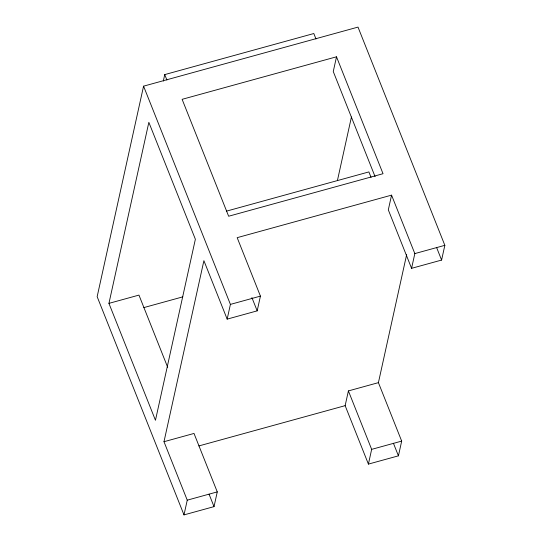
<?xml version="1.0" encoding="UTF-8"?>
<svg xmlns="http://www.w3.org/2000/svg" width="542" height="542" viewBox="0 0 542 542"><rect width="100%" height="100%" fill="white"/><g stroke="black" fill="none" stroke-linecap="round" stroke-linejoin="round"><path stroke-width="0.81" d="M163.989 441.71L203.9 260.675L227.166 319.13L257.186 310.857L260.431 296.122L237.172 237.667L391.561 195.14L388.316 209.876L411.574 268.331L441.594 260.065L444.846 245.33L358.005 27.1L143.569 86.164L97.154 296.67L183.995 514.9L214.022 506.628L217.267 491.892L194.009 433.444L163.989 441.71L187.247 500.164L183.995 514.9M108.935 303.371L148.847 122.336L195.371 239.239L155.459 420.28L108.935 303.371L138.955 295.099L167.681 367.286M163.305 81.09L164.734 74.6L313.818 33.529L315.986 38.99M227.166 319.13L230.411 304.394L143.569 86.164M336.507 56.802L383.031 173.711L228.643 216.238L182.119 99.328L336.507 56.802L333.262 71.537L375.098 176.678M337.402 180.655L351.433 116.997M378.418 382.645L401.683 441.1L398.431 455.836L368.411 464.101L345.146 405.653L348.398 390.918L378.418 382.645L406.669 254.516M368.411 464.101L371.656 449.365L348.398 390.918M411.574 268.331L414.826 253.595L391.561 195.14M226.326 211.184L368.885 171.916L371.053 177.37M143.833 307.599L182.837 296.853M230.411 304.394L260.431 296.122M414.826 253.595L444.846 245.33M198.88 445.937L345.146 405.653M187.247 500.164L217.267 491.892M371.656 449.365L401.683 441.1M436.635 247.592L441.594 260.065M393.431 443.275L398.431 455.836M164.734 74.6L166.909 80.053M251.908 297.612L257.186 310.857M209.056 494.162L214.022 506.628"/></g></svg>
